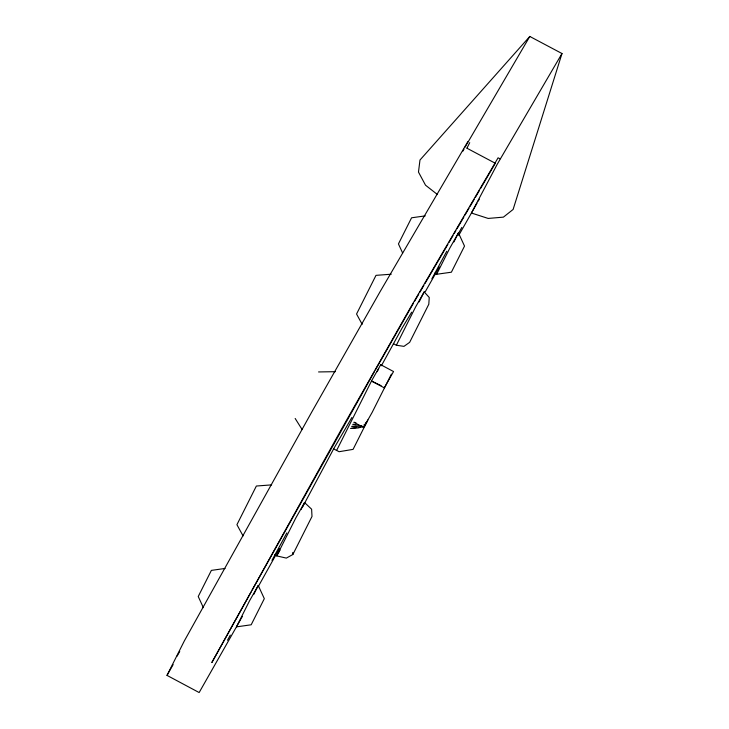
<?xml version="1.0" encoding="UTF-8"?>
<svg xmlns="http://www.w3.org/2000/svg" width="729" height="729" viewBox="0 0 729 729"><rect width="100%" height="100%" fill="white"/><g stroke="black" fill="none" stroke-linecap="round" stroke-linejoin="round"><path stroke-width="1.09" d="M561.995 53.527L513.116 209.451L503.411 217.133L488.166 218.436L471.426 213.023L497.224 164.28L561.995 53.527L529.801 36.45L419.977 160.034L418.482 172.071L425.526 185.202L437.528 194.597M240.862 619.076L199.145 692.55L167.005 675.382L184.337 640.919L311.702 412.122L380.091 291.682L467.836 141.636M466.961 148.142L469.722 142.647M253.701 594.527L258.248 585.487L264.317 598.673L251.177 624.789L236.442 626.867L249.573 600.751L258.248 585.487M276.728 555.908L295.892 517.818L304.558 502.554L311.62 509.206L312.003 516.442L292.848 554.523L286.333 558.095L276.728 555.908L274.724 554.833M301.031 509.571L304.558 502.554M377.212 371.681L378.725 368.655M380.456 365.265L380.729 364.719L393.551 371.544L384.32 387.864L371.498 381.039L381.076 385.659M396.357 345.236L415.512 307.146L424.178 291.882L429.244 297.478L428.798 304.266L409.643 342.357L403.957 346.366L396.357 345.236L393.341 343.632M419.139 301.906L424.178 291.882M436.644 274.277L449.784 248.161L458.45 232.897L464.519 246.092L451.379 272.209L436.644 274.277L434.639 273.211M453.903 241.937L458.45 232.897M367.881 419.94L353.073 449.374L339.076 451.707L336.634 450.413L371.772 380.492L380.729 364.719M391.4 374.132L372.145 412.423L363.607 427.458L353.875 422.273L355.925 422.638M271.963 560.391L286.852 532.899M431.878 278.76L446.768 251.268M302.571 506.965L333.691 448.782L351.861 417.517M462.979 151.085L464.008 149.144M381.385 365.748L401.934 328.332L411.675 312.176M258.112 586.836L279.417 548.572M227.466 640.272L230.309 635.123M425.262 291.728L439.332 266.942M458.951 232.597L461.803 227.448M251.058 592.085L211.82 662.579L341.956 428.288L410.345 307.848L498.089 157.801L499.976 158.813M252.161 590.098L374.232 372.009M177.065 656.164L179.735 651.471M167.005 675.382L173.128 664.602M375.353 370.031L413.58 303M241.381 618.174L242.411 616.36M277.822 553.985L280.073 550.021M458.696 235.449L477.058 203.109M478.169 201.149L479.281 199.19M465.038 147.203L466.797 144.187M467.325 143.285L529.801 36.45M414.719 301.05L418.728 294.206M419.868 292.256L423.868 285.422M425.016 283.463L447.879 244.388M449.018 242.429L453.019 235.595M454.167 233.635L455.88 230.71M457.019 228.751L463.881 217.032M465.029 215.073L469.029 208.239M470.169 206.289L474.169 199.445M475.317 197.495L479.317 190.652M480.457 188.702L495.319 163.296M365.247 423.33L366.833 422.009M361.958 425.891L360.035 426.793L351.797 426.41L356.08 426.091M363.88 424.98L365.794 424.068M364.755 426.137L358.258 427.932L350.758 428.461L356.144 427.568M425.262 215.875L411.575 217.798L398.444 243.914L402.645 253.045M225.051 568.456L211.374 570.388L198.233 596.504L203.373 607.667M391.245 274.213L376 275.352L356.554 314.017L362.176 324.323M271.625 484.885L256.371 486.024L236.925 524.689L243.067 535.924M318.555 371.945L335.331 371.681M354.895 424.433L352.836 424.342L361.046 425.791M466.924 148.206L495.337 163.278M333.6 448.845L336.607 450.458M295.163 418.464L302.143 429.581M292.739 552.464L292.848 554.523"/></g></svg>
